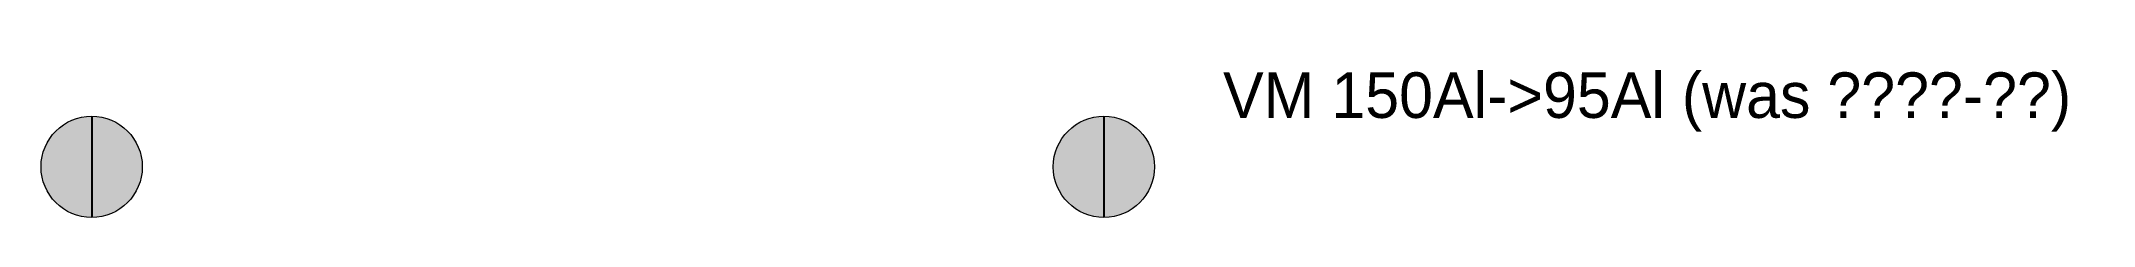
# Model space of a CAD drawing. Extents: x -0.5 to 19.8, y -0.5 to 1.2.
import ezdxf
from ezdxf.enums import TextEntityAlignment as Align

# ---------------------------------------------------------------- set-up
doc = ezdxf.new("R2018")
doc.units = 0
doc.header["$MEASUREMENT"] = 0
doc.layers.add('01 - Bestaande kabel', color=125, linetype='Continuous', lineweight=0)
doc.layers.add('Knooppunt LS AM', color=7, linetype='Continuous', lineweight=0)
doc.layers.add('01 - Station', color=7, linetype='Continuous')
doc.styles.add('TECHBASE_ARIAL_NOVA_LIGHT', font='ArialNova-Light.ttf')

# ---------------------------------------------------------------- blocks, each defined once
blk = doc.blocks.new('MOF bestaand-nieuw')
h = blk.add_hatch(color=0)
h.dxf.hatch_style = 1
h.paths.add_polyline_path([(0, 0.5), (0, -0.5, 0.414214), (0.5, 0, 0.414214)])
at = {"layer": '01 - Bestaande kabel'}
h = blk.add_hatch(color=256, dxfattribs=at)
h.dxf.hatch_style = 1
h.paths.add_polyline_path([(-0.5, 0, 0.414214), (0, -0.5), (0, 0.5, 0.414214)])
blk.add_lwpolyline([(0, 0.5), (0, -0.5)], dxfattribs=at)
at = {"layer": '01 - Station'}
blk.add_lwpolyline([(0, 0.5), (0, -0.5)], dxfattribs=at)
at = {"layer": 'Knooppunt LS AM'}
blk.add_circle((0, 0), 0.5, dxfattribs=at)
blk = doc.blocks.new('TB_MOF bestaand-nieuw__40955691265E_0B312397_ANL1_TEXT1_H045')
h = blk.add_hatch(color=0)
h.dxf.hatch_style = 1
h.paths.add_polyline_path([(0, 0.5), (0, -0.5, 0.414214), (0.5, 0, 0.414214)])
at = {"layer": '01 - Bestaande kabel'}
h = blk.add_hatch(color=256, dxfattribs=at)
h.dxf.hatch_style = 1
h.paths.add_polyline_path([(-0.5, 0, 0.414214), (0, -0.5), (0, 0.5, 0.414214)])
blk.add_lwpolyline([(0, 0.5), (0, -0.5)], dxfattribs=at)
at = {"layer": '01 - Station'}
blk.add_lwpolyline([(0, 0.5), (0, -0.5)], dxfattribs=at)
at = {"layer": 'Knooppunt LS AM'}
blk.add_circle((0, 0), 0.5, dxfattribs=at)
at = {"style": 'TECHBASE_ARIAL_NOVA_LIGHT'}
blk.add_attdef('MOF_TEKST', text='', height=0.45, dxfattribs=at).set_placement((1.177, 0.933), align=Align.TOP_LEFT)

msp = doc.modelspace()

# ---------------------------------------------------------------- block references
ref = msp.add_blockref('TB_MOF bestaand-nieuw__40955691265E_0B312397_ANL1_TEXT1_H045', (10, 0))
lines = msp.add_mtext('VM 150Al->95Al (was ????-??)', dxfattribs={"insert": (11.177, 0.933), "char_height": 0.45, "attachment_point": 1, "style": 'TECHBASE_ARIAL_NOVA_LIGHT', "bg_fill": 3, "box_fill_scale": 1.5, "bg_fill_color": 256, "bg_fill_transparency": 0})
ref.add_attrib('MOF_TEKST', '', (11.177, 0.933)).embed_mtext(lines)
msp.add_blockref('MOF bestaand-nieuw', (0, 0))

doc.saveas('drawing.dxf')
